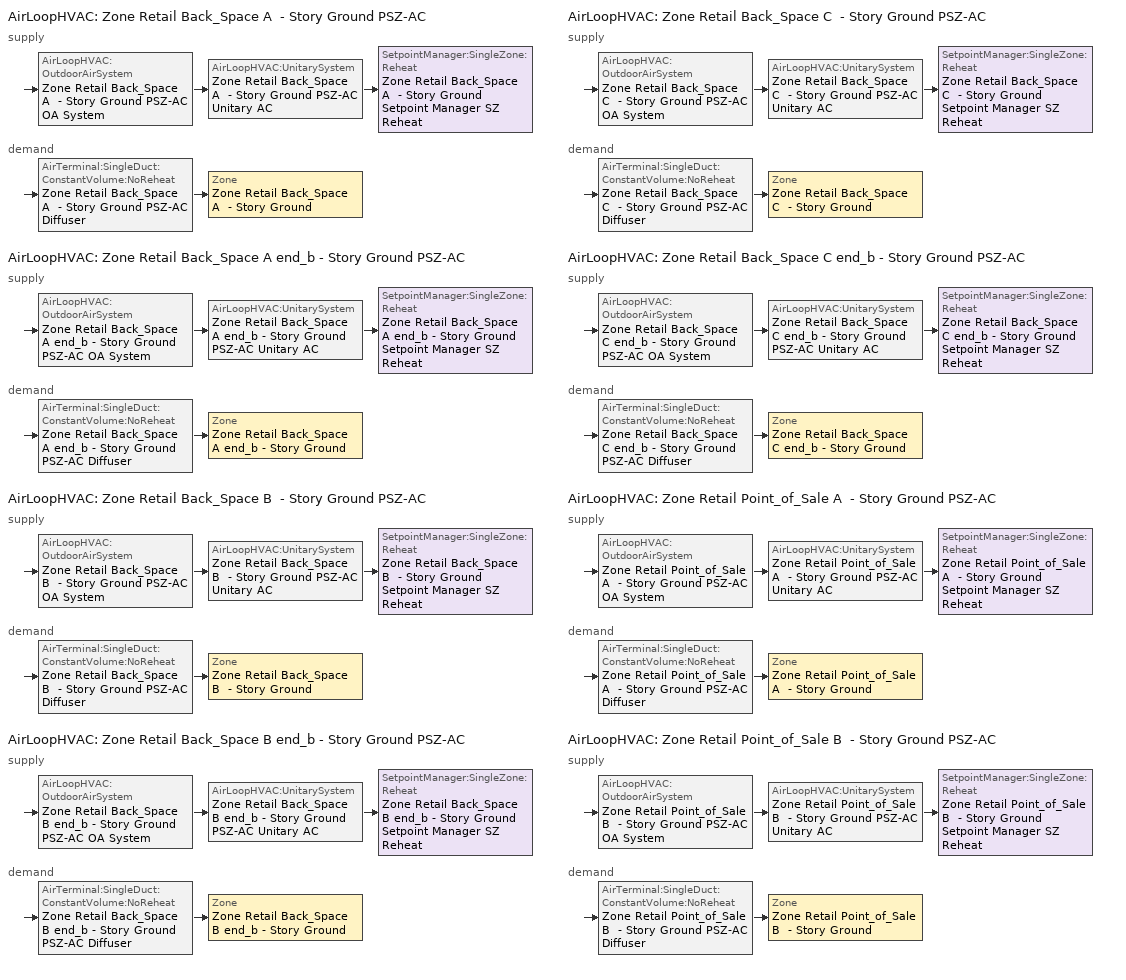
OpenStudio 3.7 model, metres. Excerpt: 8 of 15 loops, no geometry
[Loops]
AirLoopHVAC 'Zone Retail Back_Space A  - Story Ground PSZ-AC'
 supply: AirLoopHVAC:OutdoorAirSystem 'Zone Retail Back_Space A  - Story Ground PSZ-AC OA System' > AirLoopHVAC:UnitarySystem 'Zone Retail Back_Space A  - Story Ground PSZ-AC Unitary AC' > SetpointManager:SingleZone:Reheat 'Zone Retail Back_Space A  - Story Ground Setpoint Manager SZ Reheat'
 demand: AirTerminal:SingleDuct:ConstantVolume:NoReheat 'Zone Retail Back_Space A  - Story Ground PSZ-AC Diffuser' > Zone 'Zone Retail Back_Space A  - Story Ground'
AirLoopHVAC 'Zone Retail Back_Space A end_b - Story Ground PSZ-AC'
 supply: AirLoopHVAC:OutdoorAirSystem 'Zone Retail Back_Space A end_b - Story Ground PSZ-AC OA System' > AirLoopHVAC:UnitarySystem 'Zone Retail Back_Space A end_b - Story Ground PSZ-AC Unitary AC' > SetpointManager:SingleZone:Reheat 'Zone Retail Back_Space A end_b - Story Ground Setpoint Manager SZ Reheat'
 demand: AirTerminal:SingleDuct:ConstantVolume:NoReheat 'Zone Retail Back_Space A end_b - Story Ground PSZ-AC Diffuser' > Zone 'Zone Retail Back_Space A end_b - Story Ground'
AirLoopHVAC 'Zone Retail Back_Space B  - Story Ground PSZ-AC'
 supply: AirLoopHVAC:OutdoorAirSystem 'Zone Retail Back_Space B  - Story Ground PSZ-AC OA System' > AirLoopHVAC:UnitarySystem 'Zone Retail Back_Space B  - Story Ground PSZ-AC Unitary AC' > SetpointManager:SingleZone:Reheat 'Zone Retail Back_Space B  - Story Ground Setpoint Manager SZ Reheat'
 demand: AirTerminal:SingleDuct:ConstantVolume:NoReheat 'Zone Retail Back_Space B  - Story Ground PSZ-AC Diffuser' > Zone 'Zone Retail Back_Space B  - Story Ground'
AirLoopHVAC 'Zone Retail Back_Space B end_b - Story Ground PSZ-AC'
 supply: AirLoopHVAC:OutdoorAirSystem 'Zone Retail Back_Space B end_b - Story Ground PSZ-AC OA System' > AirLoopHVAC:UnitarySystem 'Zone Retail Back_Space B end_b - Story Ground PSZ-AC Unitary AC' > SetpointManager:SingleZone:Reheat 'Zone Retail Back_Space B end_b - Story Ground Setpoint Manager SZ Reheat'
 demand: AirTerminal:SingleDuct:ConstantVolume:NoReheat 'Zone Retail Back_Space B end_b - Story Ground PSZ-AC Diffuser' > Zone 'Zone Retail Back_Space B end_b - Story Ground'
AirLoopHVAC 'Zone Retail Back_Space C  - Story Ground PSZ-AC'
 supply: AirLoopHVAC:OutdoorAirSystem 'Zone Retail Back_Space C  - Story Ground PSZ-AC OA System' > AirLoopHVAC:UnitarySystem 'Zone Retail Back_Space C  - Story Ground PSZ-AC Unitary AC' > SetpointManager:SingleZone:Reheat 'Zone Retail Back_Space C  - Story Ground Setpoint Manager SZ Reheat'
 demand: AirTerminal:SingleDuct:ConstantVolume:NoReheat 'Zone Retail Back_Space C  - Story Ground PSZ-AC Diffuser' > Zone 'Zone Retail Back_Space C  - Story Ground'
AirLoopHVAC 'Zone Retail Back_Space C end_b - Story Ground PSZ-AC'
 supply: AirLoopHVAC:OutdoorAirSystem 'Zone Retail Back_Space C end_b - Story Ground PSZ-AC OA System' > AirLoopHVAC:UnitarySystem 'Zone Retail Back_Space C end_b - Story Ground PSZ-AC Unitary AC' > SetpointManager:SingleZone:Reheat 'Zone Retail Back_Space C end_b - Story Ground Setpoint Manager SZ Reheat'
 demand: AirTerminal:SingleDuct:ConstantVolume:NoReheat 'Zone Retail Back_Space C end_b - Story Ground PSZ-AC Diffuser' > Zone 'Zone Retail Back_Space C end_b - Story Ground'
AirLoopHVAC 'Zone Retail Point_of_Sale A  - Story Ground PSZ-AC'
 supply: AirLoopHVAC:OutdoorAirSystem 'Zone Retail Point_of_Sale A  - Story Ground PSZ-AC OA System' > AirLoopHVAC:UnitarySystem 'Zone Retail Point_of_Sale A  - Story Ground PSZ-AC Unitary AC' > SetpointManager:SingleZone:Reheat 'Zone Retail Point_of_Sale A  - Story Ground Setpoint Manager SZ Reheat'
 demand: AirTerminal:SingleDuct:ConstantVolume:NoReheat 'Zone Retail Point_of_Sale A  - Story Ground PSZ-AC Diffuser' > Zone 'Zone Retail Point_of_Sale A  - Story Ground'
AirLoopHVAC 'Zone Retail Point_of_Sale B  - Story Ground PSZ-AC'
 supply: AirLoopHVAC:OutdoorAirSystem 'Zone Retail Point_of_Sale B  - Story Ground PSZ-AC OA System' > AirLoopHVAC:UnitarySystem 'Zone Retail Point_of_Sale B  - Story Ground PSZ-AC Unitary AC' > SetpointManager:SingleZone:Reheat 'Zone Retail Point_of_Sale B  - Story Ground Setpoint Manager SZ Reheat'
 demand: AirTerminal:SingleDuct:ConstantVolume:NoReheat 'Zone Retail Point_of_Sale B  - Story Ground PSZ-AC Diffuser' > Zone 'Zone Retail Point_of_Sale B  - Story Ground'
[SizingPeriod:DesignDay]
Cody Muni Awos Ann Htg 99% Condns DB 1: Maximum Dry-Bulb Temperature {C}=-19.6; Daily Dry-Bulb Temperature Range {deltaC}=0; Barometric Pressure {Pa}=84007; Wind Speed {m/s}=2.1; Wind Direction {deg}=30; Sky Clearness=0; Rain Indicator=No; Snow Indicator=No; Day of Month=21; Month=1; Day Type=WinterDesignDay; Daylight Saving Time Indicator=No; Humidity Condition Type=Wetbulb; Wetbulb or DewPoint at Maximum Dry-Bulb {C}=-19.6; Dry-Bulb Temperature Range Modifier Type=DefaultMultipliers; Solar Model Indicator=ASHRAEClearSky
[Sizing:Zone] Zone Cooling Design Supply Air Temperature Input Method=SupplyAirTemperature; Zone Cooling Design Supply Air Temperature Difference {deltaC}=11.11; Zone Heating Design Supply Air Temperature Input Method=SupplyAirTemperature; Zone Heating Design Supply Air Temperature Difference {deltaC}=11.11; Zone Cooling Design Supply Air Humidity Ratio {kg-H2O/kg-air}=0.0085; Zone Heating Design Supply Air Humidity Ratio {kg-H2O/kg-air}=0.008; Cooling Design Air Flow Method=DesignDay; Heating Design Air Flow Method=DesignDay; Account for Dedicated Outdoor Air System=No; Dedicated Outdoor Air System Control Strategy=NeutralSupplyAir; Dedicated Outdoor Air Low Setpoint Temperature for Design {C}=autosize; Dedicated Outdoor Air High Setpoint Temperature for Design {C}=autosize; Zone Load Sizing Method=Sensible Load Only No Latent Load; Zone Latent Cooling Design Supply Air Humidity Ratio Input Method=HumidityRatioDifference; Zone Cooling Design Supply Air Humidity Ratio Difference {kgWater/kgDryAir}=0.005; Zone Latent Heating Design Supply Air Humidity Ratio Input Method=HumidityRatioDifference; Zone Humidification Design Supply Air Humidity Ratio Difference {kgWater/kgDryAir}=0.005
Name | Zone Cooling Design Supply Air Temperature {C} | Zone Heating Design Supply Air Temperature {C}
Zone Retail Entry A  - Story Ground; Zone Retail Entry B  - Story Ground; Zone Retail Entry C  - Story Ground | 14 | 40
Zone Retail Point_of_Sale A  - Story Ground; Zone Retail Point_of_Sale B  - Story Ground; Zone Retail Back_Space A  - Story Ground; Zone Retail Back_Space B  - Story Ground; Zone Retail Back_Space C  - Story Ground; Zone Retail Back_Space A end_b - Story Ground; Zone Retail Back_Space B end_b - Story Ground; Zone Retail Back_Space C end_b - Story Ground | 12.7778 | 50
[Zone equipment]
Zone Retail Entry A  - Story Ground: Zone Retail Entry A  - Story Ground Electric Baseboard
Zone Retail Entry B  - Story Ground: Zone Retail Entry B  - Story Ground Electric Baseboard
Zone Retail Entry C  - Story Ground: Zone Retail Entry C  - Story Ground Electric Baseboard
Zone Retail Point_of_Sale A  - Story Ground: Zone Retail Point_of_Sale A  - Story Ground PSZ-AC Diffuser
Zone Retail Point_of_Sale B  - Story Ground: Zone Retail Point_of_Sale B  - Story Ground PSZ-AC Diffuser
Zone Retail Back_Space A  - Story Ground: Zone Retail Back_Space A  - Story Ground PSZ-AC Diffuser
Zone Retail Back_Space B  - Story Ground: Zone Retail Back_Space B  - Story Ground PSZ-AC Diffuser
Zone Retail Back_Space C  - Story Ground: Zone Retail Back_Space C  - Story Ground PSZ-AC Diffuser
Zone Retail Back_Space A end_b - Story Ground: Zone Retail Back_Space A end_b - Story Ground PSZ-AC Diffuser
Zone Retail Back_Space B end_b - Story Ground: Zone Retail Back_Space B end_b - Story Ground PSZ-AC Diffuser
Zone Retail Back_Space C end_b - Story Ground: Zone Retail Back_Space C end_b - Story Ground PSZ-AC Diffuser
[AirLoopHVAC] Design Return Air Flow Fraction of Supply Air Flow=1
Name | Availability Schedule | Design Supply Air Flow Rate {m3/s}
Zone Retail Back_Space A  - Story Ground PSZ-AC | Zone Retail Back_Space A  - Story Ground PSZ-AC Occ Sch | 0.164562
Zone Retail Back_Space A end_b - Story Ground PSZ-AC | Zone Retail Back_Space A end_b - Story Ground PSZ-AC Occ Sch | 0.256975
Zone Retail Back_Space B  - Story Ground PSZ-AC | Zone Retail Back_Space B  - Story Ground PSZ-AC Occ Sch | 0.29714
Zone Retail Back_Space B end_b - Story Ground PSZ-AC | Zone Retail Back_Space B end_b - Story Ground PSZ-AC Occ Sch | 0.721596
Zone Retail Back_Space C  - Story Ground PSZ-AC | Zone Retail Back_Space C  - Story Ground PSZ-AC Occ Sch | 0.180008
Zone Retail Back_Space C end_b - Story Ground PSZ-AC | Zone Retail Back_Space C end_b - Story Ground PSZ-AC Occ Sch | 0.249419
Zone Retail Point_of_Sale A  - Story Ground PSZ-AC | Zone Retail Point_of_Sale A  - Story Ground PSZ-AC Occ Sch | 0.178579
Zone Retail Point_of_Sale B  - Story Ground PSZ-AC | Zone Retail Point_of_Sale B  - Story Ground PSZ-AC Occ Sch | 0.43245
[Sizing:System] Type of Load to Size On=Sensible; Central Heating Maximum System Air Flow Ratio=1; Preheat Design Temperature {C}=7.22222; Preheat Design Humidity Ratio {kg-H2O/kg-Air}=0.008; Precool Design Temperature {C}=12.7778; Precool Design Humidity Ratio {kg-H2O/kg-Air}=0.008; Central Cooling Design Supply Air Temperature {C}=12.7778; Central Heating Design Supply Air Temperature {C}=50; Sizing Option=Coincident; 100% Outdoor Air in Cooling=No; 100% Outdoor Air in Heating=No; Central Cooling Design Supply Air Humidity Ratio {kg-H2O/kg-Air}=0.0085; Central Heating Design Supply Air Humidity Ratio {kg-H2O/kg-Air}=0.008; Cooling Design Air Flow Method=DesignDay; Heating Design Air Flow Method=DesignDay; System Outdoor Air Method=ZoneSum; Zone Maximum Outdoor Air Fraction=1; Cooling Supply Air Flow Rate Per Floor Area {m3/s-m2}=0.00996765; Cooling Fraction of Autosized Cooling Supply Air Flow Rate=1; Cooling Supply Air Flow Rate Per Unit Cooling Capacity {m3/s-W}=3.94755e-05; Heating Supply Air Flow Rate Per Floor Area {m3/s-m2}=0.00996765; Heating Fraction of Autosized Heating Supply Air Flow Rate=1; Heating Fraction of Autosized Cooling Supply Air Flow Rate=1; Heating Supply Air Flow Rate Per Unit Heating Capacity {m3/s-W}=3.15882e-05; Cooling Design Capacity Method=CoolingDesignCapacity; Cooling Design Capacity Per Floor Area {W/m2}=234.7; Fraction of Autosized Cooling Design Capacity=1; Heating Design Capacity Method=HeatingDesignCapacity; Heating Design Capacity Per Floor Area {W/m2}=157; Fraction of Autosized Heating Design Capacity=1; Central Cooling Capacity Control Method=OnOff; Occupant Diversity=1
Name | Design Outdoor Air Flow Rate {m3/s} | Cooling Design Capacity {W} | Heating Design Capacity {W}
Zone Retail Back_Space A  - Story Ground PSZ-AC | 0.164562 | 1788.01 | 2758.47
Zone Retail Back_Space A end_b - Story Ground PSZ-AC | 0.256975 | 2729.12 | 3915.23
Zone Retail Back_Space B  - Story Ground PSZ-AC | 0.29714 | 3897.19 | 5660.26
Zone Retail Back_Space B end_b - Story Ground PSZ-AC | 0.721596 | 7729.69 | 10672.33
Zone Retail Back_Space C  - Story Ground PSZ-AC | 0.180008 | 1933.73 | 2765.81
Zone Retail Back_Space C end_b - Story Ground PSZ-AC | 0.249419 | 2635.42 | 3921.97
Zone Retail Point_of_Sale A  - Story Ground PSZ-AC | 0.178579 | 2004.72 | 2376.64
Zone Retail Point_of_Sale B  - Story Ground PSZ-AC | 0.43245 | 5771.93 | 8099.12
[SetpointManager:SingleZone:Reheat] Minimum Supply Air Temperature {C}=12.7778; Maximum Supply Air Temperature {C}=50
Name | Control Zone | Setpoint Node or NodeList
Zone Retail Back_Space A  - Story Ground Setpoint Manager SZ Reheat | Zone Retail Back_Space A  - Story Ground | Zone Retail Back_Space A  - Story Ground PSZ-AC Supply Outlet Node
Zone Retail Back_Space A end_b - Story Ground Setpoint Manager SZ Reheat | Zone Retail Back_Space A end_b - Story Ground | Zone Retail Back_Space A end_b - Story Ground PSZ-AC Supply Outlet Node
Zone Retail Back_Space B  - Story Ground Setpoint Manager SZ Reheat | Zone Retail Back_Space B  - Story Ground | Zone Retail Back_Space B  - Story Ground PSZ-AC Supply Outlet Node
Zone Retail Back_Space B end_b - Story Ground Setpoint Manager SZ Reheat | Zone Retail Back_Space B end_b - Story Ground | Zone Retail Back_Space B end_b - Story Ground PSZ-AC Supply Outlet Node
Zone Retail Back_Space C  - Story Ground Setpoint Manager SZ Reheat | Zone Retail Back_Space C  - Story Ground | Zone Retail Back_Space C  - Story Ground PSZ-AC Supply Outlet Node
Zone Retail Back_Space C end_b - Story Ground Setpoint Manager SZ Reheat | Zone Retail Back_Space C end_b - Story Ground | Zone Retail Back_Space C end_b - Story Ground PSZ-AC Supply Outlet Node
Zone Retail Point_of_Sale A  - Story Ground Setpoint Manager SZ Reheat | Zone Retail Point_of_Sale A  - Story Ground | Zone Retail Point_of_Sale A  - Story Ground PSZ-AC Supply Outlet Node
Zone Retail Point_of_Sale B  - Story Ground Setpoint Manager SZ Reheat | Zone Retail Point_of_Sale B  - Story Ground | Zone Retail Point_of_Sale B  - Story Ground PSZ-AC Supply Outlet Node
[Coil:Heating:Gas] Availability Schedule=Always On Discrete; Gas Burner Efficiency=0.8; On Cycle Parasitic Electric Load {W}=0; Off Cycle Parasitic Gas Load {W}=0
Name | Nominal Capacity {W}
Zone Retail Back_Space A  - Story Ground PSZ-AC Gas Htg Coil 19kBtu/hr 0.8 Thermal Eff | 5768.03
Zone Retail Back_Space A end_b - Story Ground PSZ-AC Gas Htg Coil 25kBtu/hr 0.8 Thermal Eff | 8557.29
Zone Retail Back_Space B  - Story Ground PSZ-AC Gas Htg Coil 57kBtu/hr 0.8 Thermal Eff | 12171
Zone Retail Back_Space B end_b - Story Ground PSZ-AC Gas Htg Coil 78kBtu/hr 0.8 Thermal Eff | 24997.1
Zone Retail Back_Space C  - Story Ground PSZ-AC Gas Htg Coil 21kBtu/hr 0.8 Thermal Eff | 6241.56
Zone Retail Back_Space C end_b - Story Ground PSZ-AC Gas Htg Coil 25kBtu/hr 0.8 Thermal Eff | 8325.61
Zone Retail Point_of_Sale A  - Story Ground PSZ-AC Gas Htg Coil 24kBtu/hr 0.8 Thermal Eff | 6586.34
Zone Retail Point_of_Sale B  - Story Ground PSZ-AC Gas Htg Coil 90kBtu/hr 0.8 Thermal Eff | 17966.1
[Coil:Heating:Electric] Availability Schedule=Always Off Discrete; Efficiency=1; Nominal Capacity {W}=0
Zone Retail Back_Space A  - Story Ground PSZ-AC No Heat; Zone Retail Back_Space A end_b - Story Ground PSZ-AC No Heat; Zone Retail Back_Space B  - Story Ground PSZ-AC No Heat; Zone Retail Back_Space B end_b - Story Ground PSZ-AC No Heat; Zone Retail Back_Space C  - Story Ground PSZ-AC No Heat; Zone Retail Back_Space C end_b - Story Ground PSZ-AC No Heat; Zone Retail Point_of_Sale A  - Story Ground PSZ-AC No Heat; Zone Retail Point_of_Sale B  - Story Ground PSZ-AC No Heat
[Coil:Cooling:DX:SingleSpeed] Availability Schedule=Always On Discrete; Rated COP {W/W}=3.14722; Rated Evaporator Fan Power Per Volume Flow Rate 2017 {W/(m3/s)}=773.3; Rated Evaporator Fan Power Per Volume Flow Rate 2023 {W/(m3/s)}=934.4; Total Cooling Capacity Function of Temperature Curve=DOE Ref DX Clg Coil Cool-Cap-fT; Total Cooling Capacity Function of Flow Fraction Curve=DOE Ref DX Clg Coil Cool-CAP-fFlow; Energy Input Ratio Function of Temperature Curve=DOE Ref DX Clg Coil Cool-EIR-fT; Energy Input Ratio Function of Flow Fraction Curve=DOE Ref DX Clg Coil Cool-EIR-fFlow; Part Load Fraction Correlation Curve=DOE Ref DX Clg Coil Cool-PLF-fPLR; Minimum Outdoor Dry-Bulb Temperature for Compressor Operation {C}=-25; Nominal Time for Condensate Removal to Begin {s}=0; Ratio of Initial Moisture Evaporation Rate and Steady State Latent Capacity=0; Maximum Cycling Rate {cycles/hr}=0; Latent Capacity Time Constant {s}=0; Condenser Type=AirCooled; Evaporative Condenser Effectiveness=0.9; Evaporative Condenser Air Flow Rate {m3/s}=autosize; Evaporative Condenser Pump Rated Power Consumption {W}=autosize; Crankcase Heater Capacity {W}=0; Maximum Outdoor Dry-Bulb Temperature for Crankcase Heater Operation {C}=10; Basin Heater Capacity {W/K}=0; Basin Heater Setpoint Temperature {C}=2
Name | Rated Total Cooling Capacity {W} | Rated Sensible Heat Ratio | Rated Air Flow Rate {m3/s}
Zone Retail Back_Space A  - Story Ground PSZ-AC 1spd DX AC Clg Coil 10kBtu/hr 11.06SEER 10kBtu/hr 9.7SEER | 2724.09 | 0.800655 | 0.164562
Zone Retail Back_Space A end_b - Story Ground PSZ-AC 1spd DX AC Clg Coil 13kBtu/hr 11.06SEER 13kBtu/hr 9.7SEER | 4253.84 | 0.800655 | 0.256975
Zone Retail Back_Space B  - Story Ground PSZ-AC 1spd DX AC Clg Coil 28kBtu/hr 11.06SEER 30kBtu/hr 9.7SEER | 4918.73 | 0.800655 | 0.29714
Zone Retail Back_Space B end_b - Story Ground PSZ-AC 1spd DX AC Clg Coil 38kBtu/hr 11.06SEER 39kBtu/hr 9.7SEER | 11945 | 0.800655 | 0.721596
Zone Retail Back_Space C  - Story Ground PSZ-AC 1spd DX AC Clg Coil 10kBtu/hr 11.06SEER 11kBtu/hr 9.7SEER | 2979.76 | 0.800655 | 0.180008
Zone Retail Back_Space C end_b - Story Ground PSZ-AC 1spd DX AC Clg Coil 13kBtu/hr 11.06SEER 13kBtu/hr 9.7SEER | 4128.76 | 0.800655 | 0.249419
Zone Retail Point_of_Sale A  - Story Ground PSZ-AC 1spd DX AC Clg Coil 11kBtu/hr 11.06SEER 11kBtu/hr 9.7SEER | 2956.12 | 0.800655 | 0.178579
Zone Retail Point_of_Sale B  - Story Ground PSZ-AC 1spd DX AC Clg Coil 42kBtu/hr 11.06SEER 46kBtu/hr 9.7SEER | 7169.13 | 0.800115 | 0.43245
[Fan:OnOff] Availability Schedule=Always On Discrete; Pressure Rise {Pa}=622.722; Motor In Airstream Fraction=1
Name | Fan Total Efficiency | Maximum Flow Rate {m3/s} | Motor Efficiency | Fan Power Ratio Function of Speed Ratio Curve | Fan Efficiency Ratio Function of Speed Ratio Curve
Zone Retail Back_Space A  - Story Ground PSZ-AC Fan | 0.53625 | 0.164562 | 0.825 | Fan On Off Power Curve | Fan On Off Efficiency Curve
Zone Retail Back_Space A end_b - Story Ground PSZ-AC Fan | 0.53625 | 0.256975 | 0.825 | Fan On Off Power Curve 1 | Fan On Off Efficiency Curve 1
Zone Retail Back_Space B  - Story Ground PSZ-AC Fan | 0.53625 | 0.29714 | 0.825 | Fan On Off Power Curve 2 | Fan On Off Efficiency Curve 2
Zone Retail Back_Space B end_b - Story Ground PSZ-AC Fan | 0.53625 | 0.721596 | 0.825 | Fan On Off Power Curve 3 | Fan On Off Efficiency Curve 3
Zone Retail Back_Space C  - Story Ground PSZ-AC Fan | 0.53625 | 0.180008 | 0.825 | Fan On Off Power Curve 4 | Fan On Off Efficiency Curve 4
Zone Retail Back_Space C end_b - Story Ground PSZ-AC Fan | 0.53625 | 0.249419 | 0.825 | Fan On Off Power Curve 5 | Fan On Off Efficiency Curve 5
Zone Retail Point_of_Sale A  - Story Ground PSZ-AC Fan | 0.53625 | 0.178579 | 0.825 | Fan On Off Power Curve 6 | Fan On Off Efficiency Curve 6
Zone Retail Point_of_Sale B  - Story Ground PSZ-AC Fan | 0.546 | 0.43245 | 0.84 | Fan On Off Power Curve 7 | Fan On Off Efficiency Curve 7
[AirLoopHVAC:UnitarySystem] Control Type=Load; Dehumidification Control Type=None; Availability Schedule=Always On Discrete; Fan Placement=DrawThrough; DX Heating Coil Sizing Ratio=1; Use DOAS DX Cooling Coil=No; DOAS DX Cooling Coil Leaving Minimum Air Temperature {C}=2; Latent Load Control=SensibleOnlyLoadControl; Supply Air Flow Rate Method During Cooling Operation=SupplyAirFlowRate; Supply Air Flow Rate Method During Heating Operation=SupplyAirFlowRate; Supply Air Flow Rate Method When No Cooling or Heating is Required=None; Maximum Supply Air Temperature {C}=50; Maximum Outdoor Dry-Bulb Temperature for Supplemental Heater Operation {C}=21; Ancilliary On-Cycle Electric Power {W}=0; Ancilliary Off-Cycle Electric Power {W}=0
Name | Controlling Zone or Thermostat Location | Supply Fan | Supply Air Fan Operating Mode Schedule | Heating Coil | Cooling Coil | Supplemental Heating Coil | Supply Air Flow Rate During Cooling Operation {m3/s} | Supply Air Flow Rate During Heating Operation {m3/s}
Zone Retail Back_Space A  - Story Ground PSZ-AC Unitary AC | Zone Retail Back_Space A  - Story Ground | Zone Retail Back_Space A  - Story Ground PSZ-AC Fan | Zone Retail Back_Space A  - Story Ground PSZ-AC_night_fancycle_schedule | Zone Retail Back_Space A  - Story Ground PSZ-AC Gas Htg Coil 19kBtu/hr 0.8 Thermal Eff | Zone Retail Back_Space A  - Story Ground PSZ-AC 1spd DX AC Clg Coil 10kBtu/hr 11.06SEER 10kBtu/hr 9.7SEER | Zone Retail Back_Space A  - Story Ground PSZ-AC No Heat | 0.164562 | 0.164562
Zone Retail Back_Space A end_b - Story Ground PSZ-AC Unitary AC | Zone Retail Back_Space A end_b - Story Ground | Zone Retail Back_Space A end_b - Story Ground PSZ-AC Fan | Zone Retail Back_Space A end_b - Story Ground PSZ-AC_night_fancycle_schedule | Zone Retail Back_Space A end_b - Story Ground PSZ-AC Gas Htg Coil 25kBtu/hr 0.8 Thermal Eff | Zone Retail Back_Space A end_b - Story Ground PSZ-AC 1spd DX AC Clg Coil 13kBtu/hr 11.06SEER 13kBtu/hr 9.7SEER | Zone Retail Back_Space A end_b - Story Ground PSZ-AC No Heat | 0.256975 | 0.256975
Zone Retail Back_Space B  - Story Ground PSZ-AC Unitary AC | Zone Retail Back_Space B  - Story Ground | Zone Retail Back_Space B  - Story Ground PSZ-AC Fan | Zone Retail Back_Space B  - Story Ground PSZ-AC_night_fancycle_schedule | Zone Retail Back_Space B  - Story Ground PSZ-AC Gas Htg Coil 57kBtu/hr 0.8 Thermal Eff | Zone Retail Back_Space B  - Story Ground PSZ-AC 1spd DX AC Clg Coil 28kBtu/hr 11.06SEER 30kBtu/hr 9.7SEER | Zone Retail Back_Space B  - Story Ground PSZ-AC No Heat | 0.29714 | 0.29714
Zone Retail Back_Space B end_b - Story Ground PSZ-AC Unitary AC | Zone Retail Back_Space B end_b - Story Ground | Zone Retail Back_Space B end_b - Story Ground PSZ-AC Fan | Zone Retail Back_Space B end_b - Story Ground PSZ-AC_night_fancycle_schedule | Zone Retail Back_Space B end_b - Story Ground PSZ-AC Gas Htg Coil 78kBtu/hr 0.8 Thermal Eff | Zone Retail Back_Space B end_b - Story Ground PSZ-AC 1spd DX AC Clg Coil 38kBtu/hr 11.06SEER 39kBtu/hr 9.7SEER | Zone Retail Back_Space B end_b - Story Ground PSZ-AC No Heat | 0.721596 | 0.721596
Zone Retail Back_Space C  - Story Ground PSZ-AC Unitary AC | Zone Retail Back_Space C  - Story Ground | Zone Retail Back_Space C  - Story Ground PSZ-AC Fan | Zone Retail Back_Space C  - Story Ground PSZ-AC_night_fancycle_schedule | Zone Retail Back_Space C  - Story Ground PSZ-AC Gas Htg Coil 21kBtu/hr 0.8 Thermal Eff | Zone Retail Back_Space C  - Story Ground PSZ-AC 1spd DX AC Clg Coil 10kBtu/hr 11.06SEER 11kBtu/hr 9.7SEER | Zone Retail Back_Space C  - Story Ground PSZ-AC No Heat | 0.180008 | 0.180008
Zone Retail Back_Space C end_b - Story Ground PSZ-AC Unitary AC | Zone Retail Back_Space C end_b - Story Ground | Zone Retail Back_Space C end_b - Story Ground PSZ-AC Fan | Zone Retail Back_Space C end_b - Story Ground PSZ-AC_night_fancycle_schedule | Zone Retail Back_Space C end_b - Story Ground PSZ-AC Gas Htg Coil 25kBtu/hr 0.8 Thermal Eff | Zone Retail Back_Space C end_b - Story Ground PSZ-AC 1spd DX AC Clg Coil 13kBtu/hr 11.06SEER 13kBtu/hr 9.7SEER | Zone Retail Back_Space C end_b - Story Ground PSZ-AC No Heat | 0.249419 | 0.249419
Zone Retail Point_of_Sale A  - Story Ground PSZ-AC Unitary AC | Zone Retail Point_of_Sale A  - Story Ground | Zone Retail Point_of_Sale A  - Story Ground PSZ-AC Fan | Zone Retail Point_of_Sale A  - Story Ground PSZ-AC_night_fancycle_schedule | Zone Retail Point_of_Sale A  - Story Ground PSZ-AC Gas Htg Coil 24kBtu/hr 0.8 Thermal Eff | Zone Retail Point_of_Sale A  - Story Ground PSZ-AC 1spd DX AC Clg Coil 11kBtu/hr 11.06SEER 11kBtu/hr 9.7SEER | Zone Retail Point_of_Sale A  - Story Ground PSZ-AC No Heat | 0.178579 | 0.178579
Zone Retail Point_of_Sale B  - Story Ground PSZ-AC Unitary AC | Zone Retail Point_of_Sale B  - Story Ground | Zone Retail Point_of_Sale B  - Story Ground PSZ-AC Fan | Zone Retail Point_of_Sale B  - Story Ground PSZ-AC_night_fancycle_schedule | Zone Retail Point_of_Sale B  - Story Ground PSZ-AC Gas Htg Coil 90kBtu/hr 0.8 Thermal Eff | Zone Retail Point_of_Sale B  - Story Ground PSZ-AC 1spd DX AC Clg Coil 42kBtu/hr 11.06SEER 46kBtu/hr 9.7SEER | Zone Retail Point_of_Sale B  - Story Ground PSZ-AC No Heat | 0.43245 | 0.43245
[Controller:OutdoorAir] Economizer Control Type=NoEconomizer; Economizer Control Action Type=ModulateFlow; Economizer Maximum Limit Dry-Bulb Temperature {C}=28; Economizer Maximum Limit Enthalpy {J/kg}=64000; Lockout Type=LockoutWithCompressor; Minimum Limit Type=FixedMinimum; High Humidity Control=No; Heat Recovery Bypass Control Type=BypassWhenWithinEconomizerLimits; Economizer Operation Staging=InterlockedWithMechanicalCooling
Name | Minimum Outdoor Air Flow Rate {m3/s} | Maximum Outdoor Air Flow Rate {m3/s} | Minimum Outdoor Air Schedule | Controller Mechanical Ventilation
Zone Retail Back_Space A  - Story Ground PSZ-AC OA System Controller | 0.0169699 | 0.164562 | Zone Retail Back_Space A  - Story Ground PSZ-AC_night_ventcycle_schedule | Controller Mechanical Ventilation 1
Zone Retail Back_Space A end_b - Story Ground PSZ-AC OA System Controller | 0.0159282 | 0.256975 | Zone Retail Back_Space A end_b - Story Ground PSZ-AC_night_ventcycle_schedule | Controller Mechanical Ventilation 2
Zone Retail Back_Space B  - Story Ground PSZ-AC OA System Controller | 0.0718859 | 0.29714 | Zone Retail Back_Space B  - Story Ground PSZ-AC_night_ventcycle_schedule | Controller Mechanical Ventilation 3
Zone Retail Back_Space B end_b - Story Ground PSZ-AC OA System Controller | 0.0674735 | 0.721596 | Zone Retail Back_Space B end_b - Story Ground PSZ-AC_night_ventcycle_schedule | Controller Mechanical Ventilation 4
Zone Retail Back_Space C  - Story Ground PSZ-AC OA System Controller | 0.0169699 | 0.180008 | Zone Retail Back_Space C  - Story Ground PSZ-AC_night_ventcycle_schedule | Controller Mechanical Ventilation 5
Zone Retail Back_Space C end_b - Story Ground PSZ-AC OA System Controller | 0.0159282 | 0.249419 | Zone Retail Back_Space C end_b - Story Ground PSZ-AC_night_ventcycle_schedule | Controller Mechanical Ventilation 6
Zone Retail Point_of_Sale A  - Story Ground PSZ-AC OA System Controller | 0.0261039 | 0.178579 | Zone Retail Point_of_Sale A  - Story Ground PSZ-AC_night_ventcycle_schedule | Controller Mechanical Ventilation 7
Zone Retail Point_of_Sale B  - Story Ground PSZ-AC OA System Controller | 0.110579 | 0.43245 | Zone Retail Point_of_Sale B  - Story Ground PSZ-AC_night_ventcycle_schedule | Controller Mechanical Ventilation 8
[Controller:MechanicalVentilation] Availability Schedule=Always On Discrete
Controller Mechanical Ventilation 1; Controller Mechanical Ventilation 2; Controller Mechanical Ventilation 3; Controller Mechanical Ventilation 4; Controller Mechanical Ventilation 5; Controller Mechanical Ventilation 6; Controller Mechanical Ventilation 7; Controller Mechanical Ventilation 8
[AirLoopHVAC:OutdoorAirSystem]
Name | Controller
Zone Retail Back_Space A  - Story Ground PSZ-AC OA System | Zone Retail Back_Space A  - Story Ground PSZ-AC OA System Controller
Zone Retail Back_Space A end_b - Story Ground PSZ-AC OA System | Zone Retail Back_Space A end_b - Story Ground PSZ-AC OA System Controller
Zone Retail Back_Space B  - Story Ground PSZ-AC OA System | Zone Retail Back_Space B  - Story Ground PSZ-AC OA System Controller
Zone Retail Back_Space B end_b - Story Ground PSZ-AC OA System | Zone Retail Back_Space B end_b - Story Ground PSZ-AC OA System Controller
Zone Retail Back_Space C  - Story Ground PSZ-AC OA System | Zone Retail Back_Space C  - Story Ground PSZ-AC OA System Controller
Zone Retail Back_Space C end_b - Story Ground PSZ-AC OA System | Zone Retail Back_Space C end_b - Story Ground PSZ-AC OA System Controller
Zone Retail Point_of_Sale A  - Story Ground PSZ-AC OA System | Zone Retail Point_of_Sale A  - Story Ground PSZ-AC OA System Controller
Zone Retail Point_of_Sale B  - Story Ground PSZ-AC OA System | Zone Retail Point_of_Sale B  - Story Ground PSZ-AC OA System Controller
[AvailabilityManager:NightCycle] Applicability Schedule=Always On Discrete; Control Type=CycleOnAny; Thermostat Tolerance {deltaC}=1; Cycling Run Time {s}=1800
Availability Manager Night Cycle 1; Availability Manager Night Cycle 2; Availability Manager Night Cycle 3; Availability Manager Night Cycle 4; Availability Manager Night Cycle 5; Availability Manager Night Cycle 6; Availability Manager Night Cycle 7; Availability Manager Night Cycle 8; Availability Manager Night Cycle 9; Availability Manager Night Cycle 10; Availability Manager Night Cycle 11; Availability Manager Night Cycle 12; Availability Manager Night Cycle 13; Availability Manager Night Cycle 14; Availability Manager Night Cycle 15
[AirTerminal:SingleDuct:ConstantVolume:NoReheat] Availability Schedule=Always On Discrete
Name | Maximum Air Flow Rate {m3/s}
Zone Retail Back_Space A  - Story Ground PSZ-AC Diffuser | 0.164562
Zone Retail Back_Space A end_b - Story Ground PSZ-AC Diffuser | 0.256975
Zone Retail Back_Space B  - Story Ground PSZ-AC Diffuser | 0.29714
Zone Retail Back_Space B end_b - Story Ground PSZ-AC Diffuser | 0.721596
Zone Retail Back_Space C  - Story Ground PSZ-AC Diffuser | 0.180008
Zone Retail Back_Space C end_b - Story Ground PSZ-AC Diffuser | 0.249419
Zone Retail Point_of_Sale A  - Story Ground PSZ-AC Diffuser | 0.178579
Zone Retail Point_of_Sale B  - Story Ground PSZ-AC Diffuser | 0.43245
[ZoneHVAC:Baseboard:Convective:Electric] Availability Schedule=Always On Discrete; Efficiency=1
Name | Nominal Capacity {W}
Zone Retail Entry A  - Story Ground Electric Baseboard | 265.151
Zone Retail Entry B  - Story Ground Electric Baseboard | 297.799
Zone Retail Entry C  - Story Ground Electric Baseboard | 266.141
[Schedule:Ruleset]
Name | Default Day Schedule | Summer Design Day Schedule | Winter Design Day Schedule
Zone Retail Back_Space A  - Story Ground PSZ-AC Occ Sch | Zone Retail Back_Space A  - Story Ground PSZ-AC Occ Sch Default | Zone Retail Back_Space A  - Story Ground PSZ-AC Occ Sch Summer Design Day | Zone Retail Back_Space A  - Story Ground PSZ-AC Occ Sch Winter Design Day
Zone Retail Back_Space A end_b - Story Ground PSZ-AC Occ Sch | Zone Retail Back_Space A end_b - Story Ground PSZ-AC Occ Sch Default | Zone Retail Back_Space A end_b - Story Ground PSZ-AC Occ Sch Summer Design Day | Zone Retail Back_Space A end_b - Story Ground PSZ-AC Occ Sch Winter Design Day
Zone Retail Back_Space B  - Story Ground PSZ-AC Occ Sch | Zone Retail Back_Space B  - Story Ground PSZ-AC Occ Sch Default | Zone Retail Back_Space B  - Story Ground PSZ-AC Occ Sch Summer Design Day | Zone Retail Back_Space B  - Story Ground PSZ-AC Occ Sch Winter Design Day
Zone Retail Back_Space B end_b - Story Ground PSZ-AC Occ Sch | Zone Retail Back_Space B end_b - Story Ground PSZ-AC Occ Sch Default | Zone Retail Back_Space B end_b - Story Ground PSZ-AC Occ Sch Summer Design Day | Zone Retail Back_Space B end_b - Story Ground PSZ-AC Occ Sch Winter Design Day
Zone Retail Back_Space C  - Story Ground PSZ-AC Occ Sch | Zone Retail Back_Space C  - Story Ground PSZ-AC Occ Sch Default | Zone Retail Back_Space C  - Story Ground PSZ-AC Occ Sch Summer Design Day | Zone Retail Back_Space C  - Story Ground PSZ-AC Occ Sch Winter Design Day
Zone Retail Back_Space C end_b - Story Ground PSZ-AC Occ Sch | Zone Retail Back_Space C end_b - Story Ground PSZ-AC Occ Sch Default | Zone Retail Back_Space C end_b - Story Ground PSZ-AC Occ Sch Summer Design Day | Zone Retail Back_Space C end_b - Story Ground PSZ-AC Occ Sch Winter Design Day
Zone Retail Point_of_Sale A  - Story Ground PSZ-AC Occ Sch | Zone Retail Point_of_Sale A  - Story Ground PSZ-AC Occ Sch Default | Zone Retail Point_of_Sale A  - Story Ground PSZ-AC Occ Sch Summer Design Day | Zone Retail Point_of_Sale A  - Story Ground PSZ-AC Occ Sch Winter Design Day
Zone Retail Point_of_Sale B  - Story Ground PSZ-AC Occ Sch | Zone Retail Point_of_Sale B  - Story Ground PSZ-AC Occ Sch Default | Zone Retail Point_of_Sale B  - Story Ground PSZ-AC Occ Sch Summer Design Day | Zone Retail Point_of_Sale B  - Story Ground PSZ-AC Occ Sch Winter Design Day
Zone Retail Back_Space A  - Story Ground PSZ-AC_night_fancycle_schedule | Zone Retail Back_Space A  - Story Ground PSZ-AC Occ Sch Default 1 | Zone Retail Back_Space A  - Story Ground PSZ-AC Occ Sch Summer Design Day 1 | Zone Retail Back_Space A  - Story Ground PSZ-AC Occ Sch Winter Design Day 1
Zone Retail Back_Space A end_b - Story Ground PSZ-AC_night_fancycle_schedule | Zone Retail Back_Space A end_b - Story Ground PSZ-AC Occ Sch Default 1 | Zone Retail Back_Space A end_b - Story Ground PSZ-AC Occ Sch Summer Design Day 1 | Zone Retail Back_Space A end_b - Story Ground PSZ-AC Occ Sch Winter Design Day 1
Zone Retail Back_Space B  - Story Ground PSZ-AC_night_fancycle_schedule | Zone Retail Back_Space B  - Story Ground PSZ-AC Occ Sch Default 1 | Zone Retail Back_Space B  - Story Ground PSZ-AC Occ Sch Summer Design Day 1 | Zone Retail Back_Space B  - Story Ground PSZ-AC Occ Sch Winter Design Day 1
Zone Retail Back_Space B end_b - Story Ground PSZ-AC_night_fancycle_schedule | Zone Retail Back_Space B end_b - Story Ground PSZ-AC Occ Sch Default 1 | Zone Retail Back_Space B end_b - Story Ground PSZ-AC Occ Sch Summer Design Day 1 | Zone Retail Back_Space B end_b - Story Ground PSZ-AC Occ Sch Winter Design Day 1
Zone Retail Back_Space C  - Story Ground PSZ-AC_night_fancycle_schedule | Zone Retail Back_Space C  - Story Ground PSZ-AC Occ Sch Default 1 | Zone Retail Back_Space C  - Story Ground PSZ-AC Occ Sch Summer Design Day 1 | Zone Retail Back_Space C  - Story Ground PSZ-AC Occ Sch Winter Design Day 1
Zone Retail Back_Space C end_b - Story Ground PSZ-AC_night_fancycle_schedule | Zone Retail Back_Space C end_b - Story Ground PSZ-AC Occ Sch Default 1 | Zone Retail Back_Space C end_b - Story Ground PSZ-AC Occ Sch Summer Design Day 1 | Zone Retail Back_Space C end_b - Story Ground PSZ-AC Occ Sch Winter Design Day 1
Zone Retail Point_of_Sale A  - Story Ground PSZ-AC_night_fancycle_schedule | Zone Retail Point_of_Sale A  - Story Ground PSZ-AC Occ Sch Default 1 | Zone Retail Point_of_Sale A  - Story Ground PSZ-AC Occ Sch Summer Design Day 1 | Zone Retail Point_of_Sale A  - Story Ground PSZ-AC Occ Sch Winter Design Day 1
Zone Retail Point_of_Sale B  - Story Ground PSZ-AC_night_fancycle_schedule | Zone Retail Point_of_Sale B  - Story Ground PSZ-AC Occ Sch Default 1 | Zone Retail Point_of_Sale B  - Story Ground PSZ-AC Occ Sch Summer Design Day 1 | Zone Retail Point_of_Sale B  - Story Ground PSZ-AC Occ Sch Winter Design Day 1
[Schedule:Day]
Zone Retail Back_Space A  - Story Ground PSZ-AC Occ Sch Default; Zone Retail Back_Space A end_b - Story Ground PSZ-AC Occ Sch Default; Zone Retail Back_Space B  - Story Ground PSZ-AC Occ Sch Default; Zone Retail Back_Space B end_b - Story Ground PSZ-AC Occ Sch Default; Zone Retail Back_Space C  - Story Ground PSZ-AC Occ Sch Default; Zone Retail Back_Space C end_b - Story Ground PSZ-AC Occ Sch Default; Zone Retail Point_of_Sale A  - Story Ground PSZ-AC Occ Sch Default; Zone Retail Point_of_Sale B  - Story Ground PSZ-AC Occ Sch Default; Zone Retail Back_Space A  - Story Ground PSZ-AC Occ Sch Default 1; Zone Retail Back_Space A end_b - Story Ground PSZ-AC Occ Sch Default 1; Zone Retail Back_Space B  - Story Ground PSZ-AC Occ Sch Default 1; Zone Retail Back_Space B end_b - Story Ground PSZ-AC Occ Sch Default 1; Zone Retail Back_Space C  - Story Ground PSZ-AC Occ Sch Default 1; Zone Retail Back_Space C end_b - Story Ground PSZ-AC Occ Sch Default 1; Zone Retail Point_of_Sale A  - Story Ground PSZ-AC Occ Sch Default 1; Zone Retail Point_of_Sale B  - Story Ground PSZ-AC Occ Sch Default 1: 7, 30, 0, 16, 45, 1, 24, 0, 0
Zone Retail Back_Space A  - Story Ground PSZ-AC Occ Sch Winter Design Day; Zone Retail Back_Space A  - Story Ground PSZ-AC Occ Sch Summer Design Day; Zone Retail Back_Space A end_b - Story Ground PSZ-AC Occ Sch Winter Design Day; Zone Retail Back_Space A end_b - Story Ground PSZ-AC Occ Sch Summer Design Day; Zone Retail Back_Space B  - Story Ground PSZ-AC Occ Sch Winter Design Day; Zone Retail Back_Space B  - Story Ground PSZ-AC Occ Sch Summer Design Day; Zone Retail Back_Space B end_b - Story Ground PSZ-AC Occ Sch Winter Design Day; Zone Retail Back_Space B end_b - Story Ground PSZ-AC Occ Sch Summer Design Day; Zone Retail Back_Space C  - Story Ground PSZ-AC Occ Sch Winter Design Day; Zone Retail Back_Space C  - Story Ground PSZ-AC Occ Sch Summer Design Day; Zone Retail Back_Space C end_b - Story Ground PSZ-AC Occ Sch Winter Design Day; Zone Retail Back_Space C end_b - Story Ground PSZ-AC Occ Sch Summer Design Day; Zone Retail Point_of_Sale A  - Story Ground PSZ-AC Occ Sch Winter Design Day; Zone Retail Point_of_Sale A  - Story Ground PSZ-AC Occ Sch Summer Design Day; Zone Retail Point_of_Sale B  - Story Ground PSZ-AC Occ Sch Winter Design Day; Zone Retail Point_of_Sale B  - Story Ground PSZ-AC Occ Sch Summer Design Day; Zone Retail Back_Space A  - Story Ground PSZ-AC Occ Sch Summer Design Day 1; Zone Retail Back_Space A  - Story Ground PSZ-AC Occ Sch Winter Design Day 1; Zone Retail Back_Space A end_b - Story Ground PSZ-AC Occ Sch Summer Design Day 1; Zone Retail Back_Space A end_b - Story Ground PSZ-AC Occ Sch Winter Design Day 1; Zone Retail Back_Space B  - Story Ground PSZ-AC Occ Sch Summer Design Day 1; Zone Retail Back_Space B  - Story Ground PSZ-AC Occ Sch Winter Design Day 1; Zone Retail Back_Space B end_b - Story Ground PSZ-AC Occ Sch Summer Design Day 1; Zone Retail Back_Space B end_b - Story Ground PSZ-AC Occ Sch Winter Design Day 1; Zone Retail Back_Space C  - Story Ground PSZ-AC Occ Sch Summer Design Day 1; Zone Retail Back_Space C  - Story Ground PSZ-AC Occ Sch Winter Design Day 1; Zone Retail Back_Space C end_b - Story Ground PSZ-AC Occ Sch Summer Design Day 1; Zone Retail Back_Space C end_b - Story Ground PSZ-AC Occ Sch Winter Design Day 1; Zone Retail Point_of_Sale A  - Story Ground PSZ-AC Occ Sch Summer Design Day 1; Zone Retail Point_of_Sale A  - Story Ground PSZ-AC Occ Sch Winter Design Day 1; Zone Retail Point_of_Sale B  - Story Ground PSZ-AC Occ Sch Summer Design Day 1; Zone Retail Point_of_Sale B  - Story Ground PSZ-AC Occ Sch Winter Design Day 1: 24, 0, 1
Zone Retail Back_Space A  - Story Ground PSZ-AC Occ Sch Saturday; Zone Retail Back_Space A end_b - Story Ground PSZ-AC Occ Sch Saturday; Zone Retail Back_Space B  - Story Ground PSZ-AC Occ Sch Saturday; Zone Retail Back_Space B end_b - Story Ground PSZ-AC Occ Sch Saturday; Zone Retail Back_Space C  - Story Ground PSZ-AC Occ Sch Saturday; Zone Retail Back_Space C end_b - Story Ground PSZ-AC Occ Sch Saturday; Zone Retail Point_of_Sale A  - Story Ground PSZ-AC Occ Sch Saturday; Zone Retail Point_of_Sale B  - Story Ground PSZ-AC Occ Sch Saturday; Zone Retail Back_Space A  - Story Ground PSZ-AC Occ Sch Saturday 1; Zone Retail Back_Space A end_b - Story Ground PSZ-AC Occ Sch Saturday 1; Zone Retail Back_Space B  - Story Ground PSZ-AC Occ Sch Saturday 1; Zone Retail Back_Space B end_b - Story Ground PSZ-AC Occ Sch Saturday 1; Zone Retail Back_Space C  - Story Ground PSZ-AC Occ Sch Saturday 1; Zone Retail Back_Space C end_b - Story Ground PSZ-AC Occ Sch Saturday 1; Zone Retail Point_of_Sale A  - Story Ground PSZ-AC Occ Sch Saturday 1; Zone Retail Point_of_Sale B  - Story Ground PSZ-AC Occ Sch Saturday 1: 1, 30, 1, 10, 0, 0, 24, 0, 1
Zone Retail Back_Space A  - Story Ground PSZ-AC Occ Sch Sunday; Zone Retail Back_Space A end_b - Story Ground PSZ-AC Occ Sch Sunday; Zone Retail Back_Space B  - Story Ground PSZ-AC Occ Sch Sunday; Zone Retail Back_Space B end_b - Story Ground PSZ-AC Occ Sch Sunday; Zone Retail Back_Space C  - Story Ground PSZ-AC Occ Sch Sunday; Zone Retail Back_Space C end_b - Story Ground PSZ-AC Occ Sch Sunday; Zone Retail Point_of_Sale A  - Story Ground PSZ-AC Occ Sch Sunday; Zone Retail Point_of_Sale B  - Story Ground PSZ-AC Occ Sch Sunday; Zone Retail Back_Space A  - Story Ground PSZ-AC Occ Sch Sunday 1; Zone Retail Back_Space A end_b - Story Ground PSZ-AC Occ Sch Sunday 1; Zone Retail Back_Space B  - Story Ground PSZ-AC Occ Sch Sunday 1; Zone Retail Back_Space B end_b - Story Ground PSZ-AC Occ Sch Sunday 1; Zone Retail Back_Space C  - Story Ground PSZ-AC Occ Sch Sunday 1; Zone Retail Back_Space C end_b - Story Ground PSZ-AC Occ Sch Sunday 1; Zone Retail Point_of_Sale A  - Story Ground PSZ-AC Occ Sch Sunday 1; Zone Retail Point_of_Sale B  - Story Ground PSZ-AC Occ Sch Sunday 1: 11, 0, 0, 22, 30, 1, 24, 0, 0
[Schedule:Rule] Date Specification Type=DateRange; Start Month=1; Start Day=1; End Month=12; End Day=31
Name | Schedule Ruleset | Rule Order | Day Schedule | Apply Saturday | Apply Sunday
Zone Retail Back_Space A  - Story Ground PSZ-AC Occ Sch Saturday Rule | Zone Retail Back_Space A  - Story Ground PSZ-AC Occ Sch | 1 | Zone Retail Back_Space A  - Story Ground PSZ-AC Occ Sch Saturday | Yes
Zone Retail Back_Space A  - Story Ground PSZ-AC Occ Sch Sunday Rule | Zone Retail Back_Space A  - Story Ground PSZ-AC Occ Sch | 0 | Zone Retail Back_Space A  - Story Ground PSZ-AC Occ Sch Sunday |  | Yes
Zone Retail Back_Space A end_b - Story Ground PSZ-AC Occ Sch Saturday Rule | Zone Retail Back_Space A end_b - Story Ground PSZ-AC Occ Sch | 1 | Zone Retail Back_Space A end_b - Story Ground PSZ-AC Occ Sch Saturday | Yes
Zone Retail Back_Space A end_b - Story Ground PSZ-AC Occ Sch Sunday Rule | Zone Retail Back_Space A end_b - Story Ground PSZ-AC Occ Sch | 0 | Zone Retail Back_Space A end_b - Story Ground PSZ-AC Occ Sch Sunday |  | Yes
Zone Retail Back_Space B  - Story Ground PSZ-AC Occ Sch Saturday Rule | Zone Retail Back_Space B  - Story Ground PSZ-AC Occ Sch | 1 | Zone Retail Back_Space B  - Story Ground PSZ-AC Occ Sch Saturday | Yes
Zone Retail Back_Space B  - Story Ground PSZ-AC Occ Sch Sunday Rule | Zone Retail Back_Space B  - Story Ground PSZ-AC Occ Sch | 0 | Zone Retail Back_Space B  - Story Ground PSZ-AC Occ Sch Sunday |  | Yes
Zone Retail Back_Space B end_b - Story Ground PSZ-AC Occ Sch Saturday Rule | Zone Retail Back_Space B end_b - Story Ground PSZ-AC Occ Sch | 1 | Zone Retail Back_Space B end_b - Story Ground PSZ-AC Occ Sch Saturday | Yes
Zone Retail Back_Space B end_b - Story Ground PSZ-AC Occ Sch Sunday Rule | Zone Retail Back_Space B end_b - Story Ground PSZ-AC Occ Sch | 0 | Zone Retail Back_Space B end_b - Story Ground PSZ-AC Occ Sch Sunday |  | Yes
Zone Retail Back_Space C  - Story Ground PSZ-AC Occ Sch Saturday Rule | Zone Retail Back_Space C  - Story Ground PSZ-AC Occ Sch | 1 | Zone Retail Back_Space C  - Story Ground PSZ-AC Occ Sch Saturday | Yes
Zone Retail Back_Space C  - Story Ground PSZ-AC Occ Sch Sunday Rule | Zone Retail Back_Space C  - Story Ground PSZ-AC Occ Sch | 0 | Zone Retail Back_Space C  - Story Ground PSZ-AC Occ Sch Sunday |  | Yes
Zone Retail Back_Space C end_b - Story Ground PSZ-AC Occ Sch Saturday Rule | Zone Retail Back_Space C end_b - Story Ground PSZ-AC Occ Sch | 1 | Zone Retail Back_Space C end_b - Story Ground PSZ-AC Occ Sch Saturday | Yes
Zone Retail Back_Space C end_b - Story Ground PSZ-AC Occ Sch Sunday Rule | Zone Retail Back_Space C end_b - Story Ground PSZ-AC Occ Sch | 0 | Zone Retail Back_Space C end_b - Story Ground PSZ-AC Occ Sch Sunday |  | Yes
Zone Retail Point_of_Sale A  - Story Ground PSZ-AC Occ Sch Saturday Rule | Zone Retail Point_of_Sale A  - Story Ground PSZ-AC Occ Sch | 1 | Zone Retail Point_of_Sale A  - Story Ground PSZ-AC Occ Sch Saturday | Yes
Zone Retail Point_of_Sale A  - Story Ground PSZ-AC Occ Sch Sunday Rule | Zone Retail Point_of_Sale A  - Story Ground PSZ-AC Occ Sch | 0 | Zone Retail Point_of_Sale A  - Story Ground PSZ-AC Occ Sch Sunday |  | Yes
Zone Retail Point_of_Sale B  - Story Ground PSZ-AC Occ Sch Saturday Rule | Zone Retail Point_of_Sale B  - Story Ground PSZ-AC Occ Sch | 1 | Zone Retail Point_of_Sale B  - Story Ground PSZ-AC Occ Sch Saturday | Yes
Zone Retail Point_of_Sale B  - Story Ground PSZ-AC Occ Sch Sunday Rule | Zone Retail Point_of_Sale B  - Story Ground PSZ-AC Occ Sch | 0 | Zone Retail Point_of_Sale B  - Story Ground PSZ-AC Occ Sch Sunday |  | Yes
Zone Retail Back_Space A  - Story Ground PSZ-AC Occ Sch Sunday Rule 1 | Zone Retail Back_Space A  - Story Ground PSZ-AC_night_fancycle_schedule | 0 | Zone Retail Back_Space A  - Story Ground PSZ-AC Occ Sch Sunday 1 |  | Yes
Zone Retail Back_Space A  - Story Ground PSZ-AC Occ Sch Saturday Rule 1 | Zone Retail Back_Space A  - Story Ground PSZ-AC_night_fancycle_schedule | 1 | Zone Retail Back_Space A  - Story Ground PSZ-AC Occ Sch Saturday 1 | Yes
Zone Retail Back_Space A end_b - Story Ground PSZ-AC Occ Sch Sunday Rule 1 | Zone Retail Back_Space A end_b - Story Ground PSZ-AC_night_fancycle_schedule | 0 | Zone Retail Back_Space A end_b - Story Ground PSZ-AC Occ Sch Sunday 1 |  | Yes
Zone Retail Back_Space A end_b - Story Ground PSZ-AC Occ Sch Saturday Rule 1 | Zone Retail Back_Space A end_b - Story Ground PSZ-AC_night_fancycle_schedule | 1 | Zone Retail Back_Space A end_b - Story Ground PSZ-AC Occ Sch Saturday 1 | Yes
Zone Retail Back_Space B  - Story Ground PSZ-AC Occ Sch Sunday Rule 1 | Zone Retail Back_Space B  - Story Ground PSZ-AC_night_fancycle_schedule | 0 | Zone Retail Back_Space B  - Story Ground PSZ-AC Occ Sch Sunday 1 |  | Yes
Zone Retail Back_Space B  - Story Ground PSZ-AC Occ Sch Saturday Rule 1 | Zone Retail Back_Space B  - Story Ground PSZ-AC_night_fancycle_schedule | 1 | Zone Retail Back_Space B  - Story Ground PSZ-AC Occ Sch Saturday 1 | Yes
Zone Retail Back_Space B end_b - Story Ground PSZ-AC Occ Sch Sunday Rule 1 | Zone Retail Back_Space B end_b - Story Ground PSZ-AC_night_fancycle_schedule | 0 | Zone Retail Back_Space B end_b - Story Ground PSZ-AC Occ Sch Sunday 1 |  | Yes
Zone Retail Back_Space B end_b - Story Ground PSZ-AC Occ Sch Saturday Rule 1 | Zone Retail Back_Space B end_b - Story Ground PSZ-AC_night_fancycle_schedule | 1 | Zone Retail Back_Space B end_b - Story Ground PSZ-AC Occ Sch Saturday 1 | Yes
Zone Retail Back_Space C  - Story Ground PSZ-AC Occ Sch Sunday Rule 1 | Zone Retail Back_Space C  - Story Ground PSZ-AC_night_fancycle_schedule | 0 | Zone Retail Back_Space C  - Story Ground PSZ-AC Occ Sch Sunday 1 |  | Yes
Zone Retail Back_Space C  - Story Ground PSZ-AC Occ Sch Saturday Rule 1 | Zone Retail Back_Space C  - Story Ground PSZ-AC_night_fancycle_schedule | 1 | Zone Retail Back_Space C  - Story Ground PSZ-AC Occ Sch Saturday 1 | Yes
Zone Retail Back_Space C end_b - Story Ground PSZ-AC Occ Sch Sunday Rule 1 | Zone Retail Back_Space C end_b - Story Ground PSZ-AC_night_fancycle_schedule | 0 | Zone Retail Back_Space C end_b - Story Ground PSZ-AC Occ Sch Sunday 1 |  | Yes
Zone Retail Back_Space C end_b - Story Ground PSZ-AC Occ Sch Saturday Rule 1 | Zone Retail Back_Space C end_b - Story Ground PSZ-AC_night_fancycle_schedule | 1 | Zone Retail Back_Space C end_b - Story Ground PSZ-AC Occ Sch Saturday 1 | Yes
Zone Retail Point_of_Sale A  - Story Ground PSZ-AC Occ Sch Sunday Rule 1 | Zone Retail Point_of_Sale A  - Story Ground PSZ-AC_night_fancycle_schedule | 0 | Zone Retail Point_of_Sale A  - Story Ground PSZ-AC Occ Sch Sunday 1 |  | Yes
Zone Retail Point_of_Sale A  - Story Ground PSZ-AC Occ Sch Saturday Rule 1 | Zone Retail Point_of_Sale A  - Story Ground PSZ-AC_night_fancycle_schedule | 1 | Zone Retail Point_of_Sale A  - Story Ground PSZ-AC Occ Sch Saturday 1 | Yes
Zone Retail Point_of_Sale B  - Story Ground PSZ-AC Occ Sch Sunday Rule 1 | Zone Retail Point_of_Sale B  - Story Ground PSZ-AC_night_fancycle_schedule | 0 | Zone Retail Point_of_Sale B  - Story Ground PSZ-AC Occ Sch Sunday 1 |  | Yes
Zone Retail Point_of_Sale B  - Story Ground PSZ-AC Occ Sch Saturday Rule 1 | Zone Retail Point_of_Sale B  - Story Ground PSZ-AC_night_fancycle_schedule | 1 | Zone Retail Point_of_Sale B  - Story Ground PSZ-AC Occ Sch Saturday 1 | Yes
[Schedule:Constant]
Name | Value
Always On Discrete; Zone Retail Back_Space A  - Story Ground PSZ-AC_night_ventcycle_schedule; Zone Retail Back_Space A end_b - Story Ground PSZ-AC_night_ventcycle_schedule; Zone Retail Back_Space B  - Story Ground PSZ-AC_night_ventcycle_schedule; Zone Retail Back_Space B end_b - Story Ground PSZ-AC_night_ventcycle_schedule; Zone Retail Back_Space C  - Story Ground PSZ-AC_night_ventcycle_schedule; Zone Retail Back_Space C end_b - Story Ground PSZ-AC_night_ventcycle_schedule; Zone Retail Point_of_Sale A  - Story Ground PSZ-AC_night_ventcycle_schedule; Zone Retail Point_of_Sale B  - Story Ground PSZ-AC_night_ventcycle_schedule | 1
Always Off Discrete | 0
[Curve:Exponent] Coefficient1 Constant=1; Coefficient2 Constant=0; Coefficient3 Constant=0; Minimum Value of x=0; Maximum Value of x=1
Fan On Off Power Curve; Fan On Off Power Curve 1; Fan On Off Power Curve 2; Fan On Off Power Curve 3; Fan On Off Power Curve 4; Fan On Off Power Curve 5; Fan On Off Power Curve 6; Fan On Off Power Curve 7
[Curve:Cubic] Coefficient1 Constant=1; Coefficient2 x=0; Coefficient3 x**2=0; Coefficient4 x**3=0
Name | Minimum Value of x | Maximum Value of x
Fan On Off Efficiency Curve; Fan On Off Efficiency Curve 1; Fan On Off Efficiency Curve 2; Fan On Off Efficiency Curve 3; Fan On Off Efficiency Curve 4; Fan On Off Efficiency Curve 5; Fan On Off Efficiency Curve 6; Fan On Off Efficiency Curve 7 | 0 | 1
DOE Ref DX Clg Coil Cool-CAP-fFlow; DOE Ref DX Clg Coil Cool-EIR-fFlow | -100 | 100
[Curve:Biquadratic] Minimum Value of x=-100; Maximum Value of x=100; Minimum Value of y=-100; Maximum Value of y=100
Name | Coefficient1 Constant | Coefficient2 x | Coefficient3 x**2 | Coefficient4 y | Coefficient5 y**2 | Coefficient6 x*y
DOE Ref DX Clg Coil Cool-Cap-fT | 0.971212 | -0.0152755 | 0.00144345 | -0.00039321 | -6.8364e-06 | -0.000290596
DOE Ref DX Clg Coil Cool-EIR-fT | 0.286871 | 0.0239022 | -0.000810648 | 0.0134585 | 0.000338936 | -0.000487004
[Curve:Quadratic]
DOE Ref DX Clg Coil Cool-PLF-fPLR: Coefficient1 Constant=0.909496; Coefficient2 x=0.0986477; Coefficient3 x**2=-0.00819488; Minimum Value of x=0; Maximum Value of x=1
